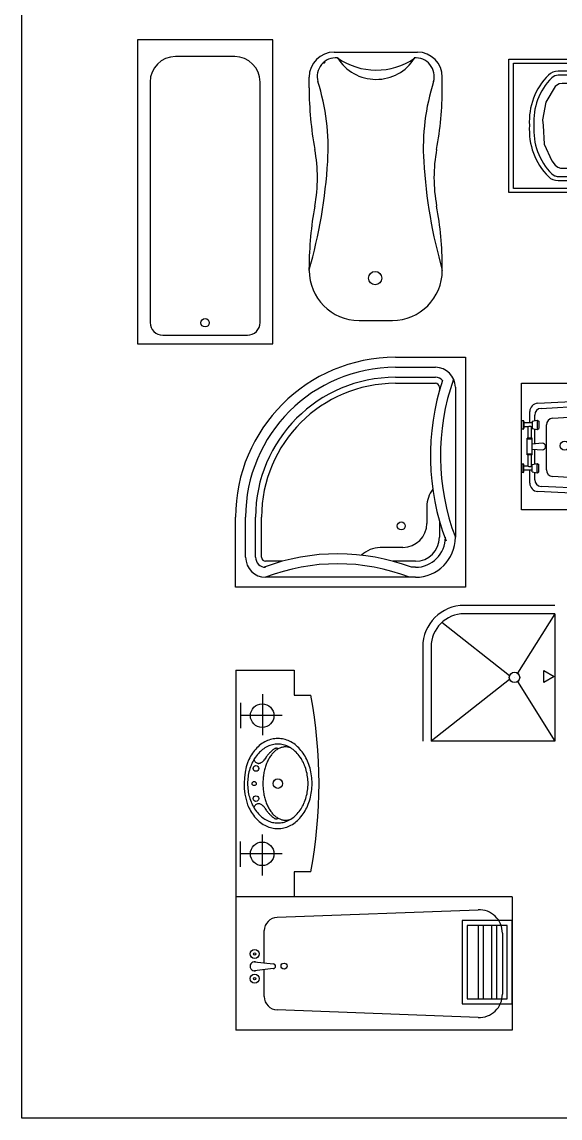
# Model space of a CAD drawing. Extents: x -42728 to 99010, y -18674 to 47645.
# Drawn here: x 36456 to 39688, y 32103 to 38681 of the extents above; entities that cross this region are included whole.
import ezdxf

# ---------------------------------------------------------------- set-up
doc = ezdxf.new("R2010")
doc.units = 0
doc.header["$LTSCALE"] = 100
doc.header["$MEASUREMENT"] = 0
doc.layers.get('0').update_dxf_attribs({"linetype": 'CONTINUOUS'})
for name, color, linetype in [('2', 3, 'CONTINUOUS'), ('3', 4, 'CONTINUOUS'), ('字体标注', 3, 'CONTINUOUS'), ('门窗', 1, 'CONTINUOUS')]:
    doc.layers.add(name, color=color, linetype=linetype)

# ---------------------------------------------------------------- blocks, each defined once
blk = doc.blocks.new('A$C03E13529')
at = {"layer": '3'}
for p, q in [((793.5, 815), (250, 815)), ((793.5, 765), (250, 765)), ((793.5, 765), (570.2, 407.3)), ((793.5, 765), (793.5, 0)), ((115.8, 713.3), (522.2, 394.2)), ((0, 565), (0, 0)), ((50, 565), (50, 0)), ((522.2, 370.8), (50, 0)), ((570.2, 357.7), (793.5, 0)), ((793.5, 0), (50, 0))]:
    blk.add_line(p, q, dxfattribs=at)
blk.add_lwpolyline([(727.7, 352), (727.7, 423.5), (789.6, 387.7)], close=True, dxfattribs=at)
for radius in [31.3, 3.274180926382542e-12]:
    blk.add_circle((551.2, 382.5), radius, dxfattribs=at)
for radius in [250, 200]:
    blk.add_arc((250, 565), radius, 90, 180, dxfattribs=at)
blk = doc.blocks.new('A$C4D582A56')
at = {"color": 3}
for p, q in [((0, 1500), (800.2, 1500)), ((0, 0), (0, 1500)), ((24.5, 1473), (775.7, 1473)), ((24.5, 27), (24.5, 1473)), ((775.7, 1473), (775.7, 27)), ((800.2, 1500), (800.2, 0)), ((397.6, 1357.8), (203.6, 1357.8)), ((397.6, 1330.8), (203.6, 1330.8)), ((596.6, 1357.8), (397.6, 1357.8)), ((596.6, 1330.8), (397.6, 1330.8)), ((130.7, 1286.3), (72.3, 900.8)), ((155, 1283.1), (96.8, 899.2)), ((215.6, 1264.2), (204.7, 1249.8)), ((230.4, 1273.5), (215.6, 1264.2)), ((247.1, 1276.8), (230.4, 1273.5)), ((397.6, 1276.8), (247.1, 1276.8)), ((553.1, 1276.8), (397.6, 1276.8)), ((555.9, 1276.7), (553.1, 1276.8)), ((572.4, 1272.4), (555.9, 1276.7)), ((586.6, 1262.1), (572.4, 1272.4)), ((596.8, 1247.1), (586.6, 1262.1)), ((703.4, 899.2), (645.2, 1283.1)), ((727.9, 900.8), (669.5, 1286.3)), ((198.5, 1229.1), (145.7, 896)), ((198.9, 1232.2), (198.5, 1229.1)), ((204.7, 1249.8), (198.9, 1232.2)), ((601.7, 1229.1), (596.8, 1247.1)), ((654.5, 896), (601.7, 1229.1)), ((367.6, 1135.7), (363.4, 1123)), ((363.4, 1123), (363.4, 1109.4)), ((375.6, 1146.1), (367.6, 1135.7)), ((386.2, 1152.9), (375.6, 1146.1)), ((398.3, 1155.3), (386.2, 1152.9)), ((410.5, 1152.9), (398.3, 1155.3)), ((421.1, 1146.1), (410.5, 1152.9)), ((429.1, 1135.7), (421.1, 1146.1)), ((433.3, 1123), (429.1, 1135.7)), ((433.3, 1109.4), (433.3, 1123)), ((363.4, 1109.4), (367.6, 1096.6)), ((367.6, 1096.6), (375.6, 1086.2)), ((375.6, 1086.2), (386.2, 1079.4)), ((386.2, 1079.4), (398.3, 1077)), ((398.3, 1077), (410.5, 1079.4)), ((410.5, 1079.4), (421.1, 1086.2)), ((421.1, 1086.2), (429.1, 1096.6)), ((429.1, 1096.6), (433.3, 1109.4)), ((72.3, 900.8), (72.3, 295.9)), ((96.8, 899.2), (96.8, 295.9)), ((145.7, 896), (145.7, 320.3)), ((654.5, 320.3), (654.5, 896)), ((703.4, 295.9), (703.4, 899.2)), ((727.9, 295.9), (727.9, 900.8)), ((145.7, 320.3), (148.7, 301.8)), ((148.7, 301.8), (157.1, 285.6)), ((157.1, 285.6), (163.8, 278.3)), ((163.8, 278.3), (258.2, 220.5)), ((609.8, 257.1), (636.4, 278.3)), ((636.4, 278.3), (647.5, 292.5)), ((647.5, 292.5), (653.6, 310)), ((653.6, 310), (654.5, 320.3)), ((688.1, 256.7), (698.3, 271.7)), ((698.3, 271.7), (703.1, 289.7)), ((703.1, 289.7), (703.4, 295.9)), ((258.2, 220.5), (364.9, 201.9)), ((364.9, 201.9), (397.6, 204.4)), ((397.6, 204.4), (510.4, 210.6)), ((510.4, 210.6), (609.8, 257.1)), ((800.2, 0), (0, 0)), ((775.7, 27), (24.5, 27))]:
    blk.add_line(p, q, dxfattribs=at)
for centre, radius, start, end in [((207.4, 1281), 76.8, 92.81096, 176.07213), ((206.1, 1279.6), 51.2, 92.81096, 176.07213), ((592.8, 1281), 76.8, 3.92787, 87.18904), ((594.1, 1279.6), 51.2, 3.92787, 87.18904), ((152.1, 293.1), 79.9, 178.02324, 224.56543), ((150, 294), 53.2, 178.02324, 224.56543), ((650.2, 294), 53.2, 315.43457, 1.97676), ((648.1, 293.1), 79.9, 315.43457, 1.97676), ((371.2, 510.7), 388.6, 224.74787, 273.89078), ((370.4, 512.8), 363.8, 224.76321, 274.29412), ((425.4, 523.6), 374.6, 265.74605, 314.54915), ((424.5, 521.5), 399.5, 266.14112, 314.6031)]:
    blk.add_arc(centre, radius, start, end, dxfattribs=at)
blk = doc.blocks.new('A$C25C25DA9')
at = {"layer": '门窗'}
blk.add_blockref('A$C4D582A56', (0, 0), dxfattribs=at)
blk = doc.blocks.new('A$C4DFE106E')
at = {"layer": '字体标注', "rotation": 180}
blk.add_blockref('A$C25C25DA9', (800.2, 1500), dxfattribs=at)
blk = doc.blocks.new('A$C17397D90')
for p, q in [((0, 0), (0, 1520)), ((0, 1520), (760, 1520)), ((225, 1510), (225, 1520)), ((275, 1510), (275, 1520)), ((485, 1510), (485, 1520)), ((535, 1510), (535, 1520)), ((760, 1520), (760, 0)), ((160.4, 1470), (237.5, 1470)), ((227.5, 1455), (222.5, 1425)), ((225, 1510), (275, 1510)), ((227.5, 1455), (272.5, 1455)), ((230, 1505), (270, 1505)), ((237.5, 1455), (237.5, 1505)), ((262.5, 1480), (262.5, 1505)), ((262.5, 1480), (330, 1480)), ((262.5, 1460), (330, 1460)), ((262.5, 1455), (262.5, 1460)), ((272.5, 1455), (277.5, 1425)), ((330, 1485), (430, 1485)), ((330, 1455), (330, 1485)), ((330, 1455), (430, 1455)), ((335, 1455), (335, 1485)), ((365, 1455), (360, 1395)), ((400, 1395), (395, 1455)), ((425, 1455), (425, 1485)), ((430, 1455), (430, 1485)), ((430, 1480), (497.5, 1480)), ((430, 1460), (497.5, 1460)), ((487.5, 1455), (482.5, 1425)), ((535, 1510), (485, 1510)), ((532.5, 1455), (487.5, 1455)), ((530, 1505), (490, 1505)), ((497.5, 1480), (497.5, 1505)), ((497.5, 1455), (497.5, 1460)), ((522.5, 1455), (522.5, 1505)), ((522.5, 1470), (589.5, 1470)), ((532.5, 1455), (537.5, 1425)), ((47.5, 102.4), (110.5, 1422.4)), ((77.1, 122), (140.8, 1402)), ((180.8, 1440), (225, 1440)), ((222.5, 1425), (227.5, 1415)), ((222.5, 1425), (277.5, 1425)), ((227.5, 1415), (272.5, 1415)), ((277.5, 1425), (272.5, 1415)), ((275, 1440), (363.7, 1440)), ((396.2, 1440), (485, 1440)), ((482.5, 1425), (487.5, 1415)), ((537.5, 1425), (482.5, 1425)), ((532.5, 1415), (487.5, 1415)), ((537.5, 1425), (532.5, 1415)), ((535, 1440), (569.1, 1440)), ((609, 1402.3), (682.6, 122.3)), ((639.4, 1422.7), (712.1, 102.7)), ((138.2, 289.5), (200.2, 1332.2)), ((240.2, 1370), (509.7, 1370)), ((549.7, 1332.6), (621.2, 290.1)), ((561.4, 226), (198.1, 226)), ((642.6, 80), (117, 80)), ((760, 0), (0, 0)), ((662.2, 50), (97.4, 50))]:
    blk.add_line(p, q)
blk.add_circle((385, 1260.4), 27.1)
for centre, radius, start, end in [((160.4, 1420), 50, 90.00004, 177.2687), ((230, 1510), 5, 180, 270), ((276.5, 1470), 17.2, 144.47824, 215.52176), ((270, 1510), 5, 270, 0), ((490, 1510), 5, 180, 270), ((483.5, 1470), 17.2, 324.47824, 35.52176), ((530, 1510), 5, 270, 0), ((589.5, 1420), 50, 3.15063, 90.00003), ((180.8, 1400), 40, 89.99995, 177.14849), ((380, 1395), 20, 180, 0), ((569.1, 1400), 40, 3.28933, 90.00002), ((240.2, 1330), 40, 89.99998, 176.82187), ((509.7, 1330), 40, 3.66582, 90.00003), ((198.1, 286), 60, 176.59539, 270.00004), ((561.4, 286), 60, 269.99998, 3.92685), ((97.4, 100), 50, 177.2687, 270.00004), ((117, 120), 40, 177.14843, 270.00001), ((642.6, 120), 40, 270.00003, 3.28933), ((662.2, 100), 50, 269.99999, 3.15067)]:
    blk.add_arc(centre, radius, start, end)
blk = doc.blocks.new('A$C55B94D7D')
for p, q in [((150, 1610), (650, 1610)), ((0, 1394.6), (0, 1460)), ((800, 1394.6), (800, 1460)), ((0, 300), (0, 317.5)), ((800, 300), (800, 317.5)), ((300, 0), (500, 0))]:
    blk.add_line(p, q)
blk.add_circle((396.8, 253.6), 40)
for centre, radius, start, end in [((150, 1460), 150, 90, 180), ((650, 1460), 150, 0, 90), ((161.8, 1462.8), 113.1, 85.86253, 195.36085), ((89, 1551.3), 6.72, 233.12789, 0.02589), ((403.6, 1907.9), 406.2, 234.88959, 304.48036), ((402.5, 1719.7), 273.6, 211.76145, 327.6085), ((638.2, 1462.8), 113.1, 344.63915, 94.13747), ((2000, 1394.6), 2000, 180, 190.60914), ((-1207, 1034.1), 1321.3, 356.51942, 17.5644), ((2007, 1034.1), 1321.3, 162.4356, 183.48058), ((-1200, 1394.6), 2000, 349.39086, 0), ((-875, 856), 925, 349.39086, 10.60914), ((1675, 856), 925, 169.39086, 190.60914), ((-2940.7, 1139.6), 3058.2, 344.06621, 356.51942), ((3740.7, 1139.6), 3058.2, 183.48058, 195.93379), ((2000, 317.5), 2000, 169.39086, 180), ((-1200, 317.5), 2000, 0, 10.60914), ((300, 300), 300, 180, 270), ((500, 300), 300, 270, 0)]:
    blk.add_arc(centre, radius, start, end)
blk = doc.blocks.new('A$C5A970049')
for p, q in [((960, 1380), (1380, 1380)), ((960, 1320), (1200, 1320)), ((1380, 1380), (1380, 0)), ((960, 1260), (1200, 1260)), ((960, 1224), (1200, 1224)), ((1224, 1200), (1224, 1179)), ((1319.8, 1200.3), (1320, 300)), ((1148.4, 482), (1148.4, 383.2)), ((0, 0), (0, 420)), ((60, 180), (60, 420)), ((120, 180), (120, 420)), ((156, 180), (156, 420)), ((1224, 398.7), (1224, 300)), ((1004.4, 239.2), (869.5, 239.2)), ((279.7, 156), (180, 156)), ((1080, 156), (945.1, 156)), ((1080, 120), (1055.9, 120)), ((1080, 60), (180, 60)), ((1380, 0), (0, 0))]:
    blk.add_line(p, q)
blk.add_circle((995.2, 368.3), 24)
for centre, radius, start, end in [((960, 420), 960, 90, 180), ((960, 420), 900, 90, 180), ((1200, 1200), 120, 0, 90), ((960, 420), 840, 90, 180), ((1200, 1200), 60, 43.79054, 90), ((960, 420), 804, 90, 180), ((2597.9, 788.9), 1428.3, 161.52282, 200.9339), ((1200, 1200), 24, 0, 90), ((2597.9, 788.9), 1368.3, 160.33989, 200.9339), ((1339.5, 477.7), 191.4, 144.47796, 178.02866), ((1004.4, 383.2), 144, 270, 0), ((1080, 300), 240, 270, 0), ((1080, 300), 144, 270, 0), ((1080, 300), 180, 270, 0), ((612.4, -1056.4), 1257.2, 69.34407, 110.56428), ((872.3, 69), 169.4, 91.32144, 133.16578), ((180, 180), 120, 180, 270), ((180, 180), 60, 180, 270), ((180, 180), 24, 180, 270), ((612.4, -1056.4), 1197.2, 68.82698, 111.17302)]:
    blk.add_arc(centre, radius, start, end)
blk = doc.blocks.new('A$C7D9E5C28')
for p, q in [((0, 2160), (0, 0)), ((0, 2160), (350, 2160)), ((350, 2160), (350, 2010)), ((159.7, 2016.9), (159.7, 1770.9)), ((350, 2010), (450, 2010)), ((27.3, 1964.9), (27.3, 1813.2)), ((278.5, 1887.9), (27.3, 1887.9)), ((252.3, 1750.5), (252.3, 1750.5)), ((252.3, 1716.6), (252.3, 1716.6)), ((27.3, 981.3), (27.3, 1132.9)), ((159.7, 929.2), (159.7, 1175.2)), ((278.5, 1058.2), (27.3, 1058.2)), ((350, 950), (350, 800)), ((450, 950), (350, 950)), ((1660, 800), (0, 800)), ((500, 800), (0, 800)), ((1660, 800), (1660, 0)), ((248, 677.3), (1456, 722.7)), ((1660, 658.7), (1360, 658.7)), ((1360, 658.7), (1360, 158.7)), ((1660, 158.7), (1660, 658.7)), ((170.9, 403.9), (170.9, 597.3)), ((1630, 628.7), (1390, 628.7)), ((1390, 628.7), (1390, 188.7)), ((1455, 628.7), (1455, 188.7)), ((1485, 628.7), (1485, 188.7)), ((1535, 628.7), (1535, 188.7)), ((1565, 628.7), (1565, 188.7)), ((1630, 188.7), (1630, 628.7)), ((1601.2, 582.8), (1601.2, 216)), ((112.9, 411), (225.2, 397.4)), ((225.2, 370.1), (112.9, 356.4)), ((170.9, 201.5), (170.9, 363.5)), ((1360, 158.7), (1660, 158.7)), ((1390, 188.7), (1630, 188.7)), ((1456, 76.1), (248, 121.6)), ((1660, 0), (0, 0))]:
    blk.add_line(p, q)
for centre, radius in [((158.3, 1887.7), 70.6), ((121.1, 1570.6), 17.1), ((110.1, 1480.1), 12.5), ((252.3, 1480.1), 28.8), ((121.1, 1389.6), 17.1), ((158.3, 1058.4), 70.6), ((112.9, 457.9), 27.3), ((112.9, 457.9), 7.27), ((289.7, 384.8), 17.8), ((112.9, 309.6), 27.3), ((112.9, 309.6), 7.27)]:
    blk.add_circle(centre, radius)
for centre, radius, start, end in [((-2334, 1480), 2834, 349.22138, 10.77862), ((280.9, 1541.9), 216.7, 127.55842, 137.89009), ((264, 1564.4), 188.6, 115.77867, 127.63701), ((254.8, 1582), 168.7, 103.19737, 115.55485), ((254.4, 1566.8), 149.9, 103.06849, 115.34073), ((252.7, 1592.1), 158.4, 90.1634, 103.31574), ((252.7, 1575.4), 141.1, 90.15768, 103.18392), ((251.8, 1592.1), 158.4, 76.68425, 89.83659), ((251.9, 1575.4), 141.1, 76.81608, 89.84232), ((250.2, 1566.8), 149.9, 64.65927, 76.93151), ((249.8, 1582), 168.7, 64.44514, 76.80263), ((240.6, 1564.4), 188.6, 52.36299, 64.22133), ((223.6, 1541.9), 216.7, 42.1099, 52.44157), ((335.3, 1501.1), 284.9, 147.74782, 156.36928), ((305.6, 1520), 249.7, 137.96636, 147.79298), ((297.3, 1514.1), 218.6, 137.69064, 147.53533), ((276.4, 1532.7), 190.7, 127.27935, 137.61217), ((262.2, 1551.8), 166.8, 115.55974, 127.35728), ((592.7, 1314.6), 523.4, 139.61984, 141.63179), ((388.4, 1488.3), 255.2, 135.49775, 139.62191), ((352, 1544.9), 175, 138.34972, 146.44797), ((365.3, 1513.7), 221, 131.56669, 136.00289), ((268.2, 1623.3), 74.6, 118.55378, 131.62617), ((327.8, 1566.4), 142.7, 129.6396, 138.33041), ((250.1, 1657.1), 36.2, 109.69117, 118.93599), ((311.2, 1586.6), 116.4, 119.05565, 129.69219), ((242.2, 1679.6), 12.3, 83.6851, 110.17806), ((239.3, 1660.4), 31.8, 72.14114, 82.31842), ((242.5, 1670.2), 21.5, 57.29644, 72.26348), ((301.9, 1602.8), 97.8, 107.54576, 118.88313), ((298.8, 1613.1), 87.1, 94.92385, 107.64556), ((298, 1615.9), 84.2, 81.68921, 94.57656), ((297.5, 1611), 89.1, 69.62057, 81.8014), ((242.4, 1551.8), 166.8, 52.64272, 64.44026), ((228.1, 1532.7), 190.7, 42.38783, 52.72065), ((207.3, 1514.1), 218.6, 32.46467, 42.30936), ((198.9, 1520), 249.7, 32.20702, 42.03363), ((169.3, 1501.1), 284.9, 23.63071, 32.25218), ((444.5, 1479.7), 394.6, 160.53362, 198.70807), ((364.1, 1488.6), 316.3, 156.38104, 158.00432), ((346.6, 1487.3), 274.9, 156.17792, 164.55519), ((322.3, 1498), 248.3, 147.48968, 156.16332), ((120.2, 1625), 11.2, 178.77192, 192.68022), ((123.2, 1625.6), 14.2, 192.56699, 203.55752), ((133.1, 1630.4), 25.3, 204.43372, 220.67208), ((184.1, 1673.9), 92.3, 220.56232, 225.0464), ((134.6, 1624.3), 22.2, 225.09384, 247.11563), ((140.7, 1638.2), 37.3, 246.76267, 260.02009), ((137.1, 1619.1), 17.9, 260.7482, 282.0763), ((131.9, 1644.1), 43.5, 281.80655, 290.71957), ((131.4, 1647.2), 46.5, 289.96195, 302.9039), ((131.9, 1646.7), 45.8, 302.77799, 315.9036), ((109.8, 1665.2), 74.7, 317.51562, 329.11681), ((295.3, 1554.1), 141.6, 142.94664, 149.08728), ((452.1, 1493.6), 288, 159.38911, 164.88936), ((417.2, 1506.8), 250.6, 153.08288, 159.401), ((383.1, 1524.2), 212.3, 146.42449, 153.10352), ((182.3, 1498), 248.3, 23.83668, 32.51032), ((158, 1487.3), 274.9, 15.44481, 23.82208), ((140.5, 1488.6), 316.3, 15.30051, 23.61895), ((377.4, 1480.1), 306.6, 172.31582, 180.01302), ((366.5, 1481.6), 295.6, 164.52494, 172.31737), ((505.6, 1481.2), 342.9, 170.17516, 175.12681), ((482.5, 1485.3), 319.4, 164.868, 170.18295), ((138, 1481.6), 295.6, 7.68263, 15.47506), ((127.1, 1480.1), 306.6, 359.98698, 7.68418), ((116.8, 1481.9), 340.9, 7.60837, 15.33006), ((103.9, 1480.2), 353.9, 359.98732, 7.61218), ((377.4, 1480), 306.6, 179.98698, 187.68418), ((517.8, 1480.1), 355.1, 175.1086, 180.00344), ((517.8, 1480.1), 355.1, 179.99677, 184.89161), ((505.6, 1478.9), 342.9, 184.87341, 189.82505), ((127.1, 1480), 306.6, 352.31582, 0.01302), ((103.9, 1480), 353.9, 352.38781, 0.01267), ((366.5, 1478.5), 295.6, 187.68263, 195.47506), ((346.6, 1472.9), 274.9, 195.44481, 203.82208), ((482.5, 1474.9), 319.4, 189.81727, 195.13222), ((452.1, 1466.5), 288, 195.11076, 200.61125), ((158, 1472.9), 274.9, 336.17792, 344.55519), ((138, 1478.5), 295.6, 344.52494, 352.31737), ((140.5, 1471.6), 316.3, 336.38104, 344.69948), ((116.8, 1478.3), 340.9, 344.66993, 352.39163), ((364.1, 1471.6), 316.3, 201.99568, 203.61895), ((335.3, 1459.1), 284.9, 203.63071, 212.25218), ((322.3, 1462.2), 248.3, 203.83668, 212.51032), ((120.2, 1335.2), 11.2, 167.31978, 181.22808), ((123.2, 1334.6), 14.2, 156.44248, 167.43301), ((133.1, 1329.8), 25.3, 139.32792, 155.56628), ((297.3, 1446.1), 218.6, 212.46467, 222.30936), ((184.1, 1286.2), 92.3, 134.9536, 139.43768), ((134.6, 1335.8), 22.2, 112.88437, 134.90616), ((140.7, 1322), 37.3, 99.97991, 113.23733), ((137.1, 1341.1), 17.9, 77.9237, 99.2518), ((131.9, 1316), 43.5, 69.28043, 78.19345), ((131.4, 1313), 46.5, 57.0961, 70.03805), ((131.9, 1313.5), 45.8, 44.0964, 57.22201), ((109.8, 1295), 74.7, 30.88319, 42.48438), ((295.3, 1406), 141.6, 210.91272, 217.05336), ((592.7, 1645.6), 523.4, 218.36821, 220.38016), ((417.2, 1453.3), 250.6, 200.59926, 206.91738), ((383.1, 1435.9), 212.3, 206.89677, 213.5758), ((352, 1415.2), 175, 213.55236, 221.65061), ((207.3, 1446.1), 218.6, 317.69064, 327.53533), ((182.3, 1462.2), 248.3, 327.48968, 336.16332), ((169.3, 1459.1), 284.9, 327.74782, 336.36928), ((305.6, 1440.1), 249.7, 212.20702, 222.03363), ((280.9, 1418.3), 216.7, 222.1099, 232.44157), ((276.4, 1427.5), 190.7, 222.38783, 232.72065), ((262.2, 1408.3), 166.8, 232.64272, 244.44026), ((254.4, 1393.3), 149.9, 244.65927, 256.93151), ((388.4, 1471.8), 255.2, 220.37809, 224.50225), ((365.3, 1446.4), 221, 223.99711, 228.43331), ((268.2, 1336.8), 74.6, 228.37383, 241.44622), ((327.8, 1393.8), 142.7, 221.66986, 230.36089), ((250.1, 1303), 36.2, 241.06401, 250.30883), ((311.2, 1373.5), 116.4, 230.30825, 240.94479), ((242.2, 1280.5), 12.3, 249.82194, 276.3149), ((239.3, 1299.7), 31.8, 277.68158, 287.85886), ((242.5, 1290), 21.5, 287.73652, 302.70356), ((301.9, 1357.4), 97.8, 241.11737, 252.45474), ((298.8, 1347.1), 87.1, 252.35498, 265.07668), ((250.2, 1393.3), 149.9, 283.06849, 295.34073), ((298, 1344.2), 84.2, 265.42399, 278.31134), ((297.5, 1349.2), 89.1, 278.19913, 290.37996), ((242.4, 1408.3), 166.8, 295.55974, 307.35728), ((228.1, 1427.5), 190.7, 307.27935, 317.61217), ((223.6, 1418.3), 216.7, 307.55842, 317.89009), ((198.9, 1440.1), 249.7, 317.96636, 327.79298), ((264, 1395.8), 188.6, 232.36299, 244.22133), ((254.8, 1378.2), 168.7, 244.44514, 256.80263), ((252.7, 1368.1), 158.4, 256.68425, 269.83659), ((252.7, 1384.7), 141.1, 256.81608, 269.84232), ((251.9, 1384.7), 141.1, 270.15768, 283.18392), ((251.8, 1368.1), 158.4, 270.1634, 283.31574), ((249.8, 1378.2), 168.7, 283.19737, 295.55485), ((240.6, 1395.8), 188.6, 295.77867, 307.63701), ((250.9, 597.3), 80, 92.1211, 180), ((1461.2, 582.8), 140, 0, 92.1211), ((112.9, 383.7), 27.3, 80.47272, 279.52728), ((225.2, 383.7), 13.6, 270, 90), ((250.9, 201.5), 80, 180, 267.8789), ((1461.2, 216), 140, 267.8789, 0)]:
    blk.add_arc(centre, radius, start, end)
blk = doc.blocks.new('A$C760B0B3B')
for p, q in [((812.8, 1824), (0, 1824)), ((0, 1824), (0, 0)), ((812.8, 0), (812.8, 1824)), ((0, 0), (812.8, 0))]:
    blk.add_line(p, q)
at = {"linetype": 'ByBlock'}
for p, q in [((812.8, 1824), (0, 1824)), ((0, 1824), (0, 0)), ((812.8, 0), (812.8, 1824)), ((584.2, 1723.9), (228.6, 1723.9)), ((76.2, 1571.5), (76.2, 128.5)), ((736.6, 128.5), (736.6, 1571.5)), ((0, 0), (812.8, 0)), ((152.4, 52.3), (660.4, 52.3))]:
    blk.add_line(p, q, dxfattribs=at)
blk.add_circle((406.4, 127), 25.4, dxfattribs=at)
for centre, radius, start, end in [((228.6, 1571.5), 152.4, 90, 180), ((584.2, 1571.5), 152.4, 0, 90), ((152.4, 128.5), 76.2, 180, 270), ((660.4, 128.5), 76.2, 270, 0)]:
    blk.add_arc(centre, radius, start, end, dxfattribs=at)

msp = doc.modelspace()

# ---------------------------------------------------------------- linework, layer by layer
for p, q in [((36455.69455, 32102.82767), (36455.69455, 46309.43498)), ((56448.48597, 32102.82767), (36455.69455, 32102.82767))]:
    msp.add_line(p, q)

# ---------------------------------------------------------------- block references
for name, p in [('A$C760B0B3B', (37149.469, 36748.6894)), ('A$C55B94D7D', (38180.56004, 36889.80013)), ('A$C5A970049', (37739.09676, 35288.10702)), ('A$C7D9E5C28', (37740.39875, 32630.17578))]:
    msp.add_blockref(name, p)
at = {"rotation": 90}
for name, p in [('A$C4DFE106E', (40880.89961, 37656.99724)), ('A$C17397D90', (40975.99934, 35752.79844))]:
    msp.add_blockref(name, p, dxfattribs=at)
at = {"layer": '2'}
msp.add_blockref('A$C03E13529', (38862.79287, 34364.75184), dxfattribs=at)

doc.saveas('drawing.dxf')
